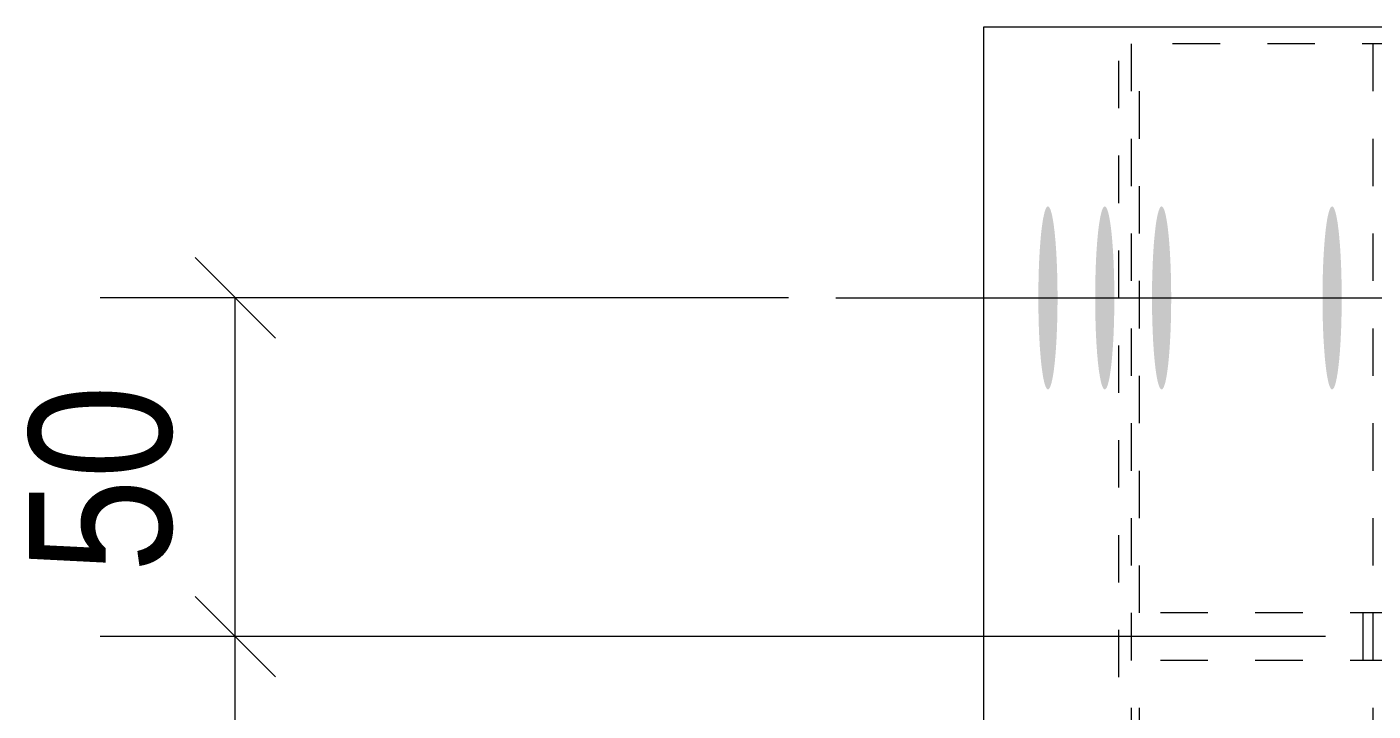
# Model space of a CAD drawing. Header units: millimetres. Extents: x 2 to 825, y 1 to 579.
# Drawn here: x 48.76 to 77.16, y 487.87 to 502.3 of the extents above; entities that cross this region are included whole.
import ezdxf

# ---------------------------------------------------------------- set-up
doc = ezdxf.new("R2010")
doc.units = ezdxf.units.MM
doc.linetypes.add('XKITLINE00', pattern=[0])
doc.linetypes.add('XKITLINE01', pattern=[4, 1, -1, 1, -1])
for name, color, linetype, lineweight in [('Bolt', 3, 'Continuous', 0), ('Dimensions', 7, 'Continuous', 0), ('Part', 2, 'Continuous', 0)]:
    doc.layers.add(name, color=color, linetype=linetype, lineweight=lineweight)
doc.styles.add('ARIAL', font='ARIAL.TTF')

# ---------------------------------------------------------------- blocks, each defined once
blk = doc.blocks.new('*A35')
at = {"layer": 'Bolt'}
for points in [[(70.503, 496.534), (70.503, 496.487), (70.503, 496.439), (70.502, 496.392), (70.502, 496.345), (70.501, 496.298), (70.5, 496.251), (70.5, 496.205), (70.499, 496.159), (70.497, 496.113), (70.496, 496.067), (70.495, 496.021), (70.493, 495.976), (70.492, 495.931), (70.49, 495.887), (70.488, 495.843), (70.486, 495.8), (70.484, 495.757), (70.482, 495.714), (70.48, 495.672), (70.477, 495.631), (70.475, 495.59), (70.472, 495.549), (70.469, 495.51), (70.467, 495.471), (70.464, 495.432), (70.461, 495.395), (70.458, 495.358), (70.454, 495.321), (70.451, 495.286), (70.448, 495.251), (70.444, 495.217), (70.441, 495.184), (70.437, 495.152), (70.433, 495.121), (70.429, 495.09), (70.426, 495.061), (70.422, 495.032), (70.418, 495.004), (70.414, 494.978), (70.409, 494.952), (70.405, 494.927), (70.401, 494.903), (70.396, 494.88), (70.392, 494.859), (70.388, 494.838), (70.383, 494.818), (70.379, 494.799), (70.374, 494.782), (70.369, 494.765), (70.365, 494.75), (70.36, 494.736), (70.355, 494.722), (70.35, 494.71), (70.345, 494.699), (70.341, 494.69), (70.336, 494.681), (70.331, 494.673), (70.326, 494.667), (70.321, 494.662), (70.316, 494.658), (70.311, 494.655), (70.306, 494.653), (70.301, 494.653), (70.296, 494.653), (70.291, 494.655), (70.286, 494.658), (70.281, 494.662), (70.276, 494.667), (70.271, 494.673), (70.267, 494.681), (70.262, 494.69), (70.257, 494.699), (70.252, 494.71), (70.247, 494.722), (70.242, 494.736), (70.238, 494.75), (70.233, 494.765), (70.228, 494.782), (70.224, 494.799), (70.219, 494.818), (70.215, 494.838), (70.21, 494.859), (70.206, 494.88), (70.201, 494.903), (70.197, 494.927), (70.193, 494.952), (70.189, 494.978), (70.185, 495.004), (70.181, 495.032), (70.177, 495.061), (70.173, 495.09), (70.169, 495.121), (70.165, 495.152), (70.162, 495.184), (70.158, 495.217), (70.155, 495.251), (70.151, 495.286), (70.148, 495.321), (70.145, 495.358), (70.142, 495.395), (70.139, 495.432), (70.136, 495.471), (70.133, 495.51), (70.13, 495.549), (70.128, 495.59), (70.125, 495.631), (70.123, 495.672), (70.12, 495.714), (70.118, 495.757), (70.116, 495.8), (70.114, 495.843), (70.112, 495.887), (70.111, 495.931), (70.109, 495.976), (70.108, 496.021), (70.106, 496.067), (70.105, 496.113), (70.104, 496.159), (70.103, 496.205), (70.102, 496.251), (70.101, 496.298), (70.1, 496.345), (70.1, 496.392), (70.099, 496.439), (70.099, 496.487), (70.099, 496.534), (70.099, 496.581), (70.099, 496.628), (70.099, 496.676), (70.099, 496.723), (70.1, 496.77), (70.1, 496.817), (70.101, 496.864), (70.102, 496.911), (70.103, 496.957), (70.104, 497.004), (70.105, 497.05), (70.106, 497.096), (70.108, 497.141), (70.109, 497.186), (70.111, 497.231), (70.112, 497.275), (70.114, 497.319), (70.116, 497.363), (70.118, 497.406), (70.12, 497.448), (70.123, 497.49), (70.125, 497.532), (70.128, 497.573), (70.13, 497.613), (70.133, 497.653), (70.136, 497.692), (70.139, 497.73), (70.142, 497.768), (70.145, 497.805), (70.148, 497.841), (70.151, 497.876), (70.155, 497.911), (70.158, 497.945), (70.162, 497.978), (70.165, 498.01), (70.169, 498.041), (70.173, 498.072), (70.177, 498.102), (70.181, 498.13), (70.185, 498.158), (70.189, 498.185), (70.193, 498.211), (70.197, 498.235), (70.201, 498.259), (70.206, 498.282), (70.21, 498.304), (70.215, 498.325), (70.219, 498.344), (70.224, 498.363), (70.228, 498.381), (70.233, 498.397), (70.238, 498.412), (70.242, 498.427), (70.247, 498.44), (70.252, 498.452), (70.257, 498.463), (70.262, 498.473), (70.267, 498.481), (70.271, 498.489), (70.276, 498.495), (70.281, 498.5), (70.286, 498.505), (70.291, 498.507), (70.296, 498.509), (70.301, 498.51), (70.306, 498.509), (70.311, 498.507), (70.316, 498.505), (70.321, 498.5), (70.326, 498.495), (70.331, 498.489), (70.336, 498.481), (70.341, 498.473), (70.345, 498.463), (70.35, 498.452), (70.355, 498.44), (70.36, 498.427), (70.365, 498.412), (70.369, 498.397), (70.374, 498.381), (70.379, 498.363), (70.383, 498.344), (70.388, 498.325), (70.392, 498.304), (70.396, 498.282), (70.401, 498.259), (70.405, 498.235), (70.409, 498.211), (70.414, 498.185), (70.418, 498.158), (70.422, 498.13), (70.426, 498.102), (70.429, 498.072), (70.433, 498.041), (70.437, 498.01), (70.441, 497.978), (70.444, 497.945), (70.448, 497.911), (70.451, 497.876), (70.454, 497.841), (70.458, 497.805), (70.461, 497.768), (70.464, 497.73), (70.467, 497.692), (70.469, 497.653), (70.472, 497.613), (70.475, 497.573), (70.477, 497.532), (70.48, 497.49), (70.482, 497.448), (70.484, 497.406), (70.486, 497.363), (70.488, 497.319), (70.49, 497.275), (70.492, 497.231), (70.493, 497.186), (70.495, 497.141), (70.496, 497.096), (70.497, 497.05), (70.499, 497.004), (70.5, 496.957), (70.5, 496.911), (70.501, 496.864), (70.502, 496.817), (70.502, 496.77), (70.503, 496.723), (70.503, 496.676), (70.503, 496.628), (70.503, 496.581)], [(71.702, 496.534), (71.702, 496.487), (71.702, 496.439), (71.701, 496.392), (71.701, 496.345), (71.7, 496.298), (71.699, 496.251), (71.698, 496.205), (71.697, 496.159), (71.696, 496.113), (71.695, 496.067), (71.694, 496.021), (71.692, 495.976), (71.69, 495.931), (71.689, 495.887), (71.687, 495.843), (71.685, 495.8), (71.683, 495.757), (71.681, 495.714), (71.678, 495.672), (71.676, 495.631), (71.673, 495.59), (71.671, 495.549), (71.668, 495.51), (71.665, 495.471), (71.662, 495.432), (71.659, 495.395), (71.656, 495.358), (71.653, 495.321), (71.65, 495.286), (71.646, 495.251), (71.643, 495.217), (71.639, 495.184), (71.636, 495.152), (71.632, 495.121), (71.628, 495.09), (71.624, 495.061), (71.62, 495.032), (71.616, 495.004), (71.612, 494.978), (71.608, 494.952), (71.604, 494.927), (71.6, 494.903), (71.595, 494.88), (71.591, 494.859), (71.586, 494.838), (71.582, 494.818), (71.577, 494.799), (71.573, 494.782), (71.568, 494.765), (71.563, 494.75), (71.559, 494.736), (71.554, 494.722), (71.549, 494.71), (71.544, 494.699), (71.539, 494.69), (71.535, 494.681), (71.53, 494.673), (71.525, 494.667), (71.52, 494.662), (71.515, 494.658), (71.51, 494.655), (71.505, 494.653), (71.5, 494.653), (71.495, 494.653), (71.49, 494.655), (71.485, 494.658), (71.48, 494.662), (71.475, 494.667), (71.47, 494.673), (71.465, 494.681), (71.46, 494.69), (71.456, 494.699), (71.451, 494.71), (71.446, 494.722), (71.441, 494.736), (71.436, 494.75), (71.432, 494.765), (71.427, 494.782), (71.423, 494.799), (71.418, 494.818), (71.413, 494.838), (71.409, 494.859), (71.405, 494.88), (71.4, 494.903), (71.396, 494.927), (71.392, 494.952), (71.388, 494.978), (71.383, 495.004), (71.379, 495.032), (71.375, 495.061), (71.372, 495.09), (71.368, 495.121), (71.364, 495.152), (71.36, 495.184), (71.357, 495.217), (71.353, 495.251), (71.35, 495.286), (71.347, 495.321), (71.344, 495.358), (71.34, 495.395), (71.337, 495.432), (71.335, 495.471), (71.332, 495.51), (71.329, 495.549), (71.326, 495.59), (71.324, 495.631), (71.322, 495.672), (71.319, 495.714), (71.317, 495.757), (71.315, 495.8), (71.313, 495.843), (71.311, 495.887), (71.309, 495.931), (71.308, 495.976), (71.306, 496.021), (71.305, 496.067), (71.304, 496.113), (71.303, 496.159), (71.302, 496.205), (71.301, 496.251), (71.3, 496.298), (71.299, 496.345), (71.299, 496.392), (71.298, 496.439), (71.298, 496.487), (71.298, 496.534), (71.298, 496.581), (71.298, 496.628), (71.298, 496.676), (71.298, 496.723), (71.299, 496.77), (71.299, 496.817), (71.3, 496.864), (71.301, 496.911), (71.302, 496.957), (71.303, 497.004), (71.304, 497.05), (71.305, 497.096), (71.306, 497.141), (71.308, 497.186), (71.309, 497.231), (71.311, 497.275), (71.313, 497.319), (71.315, 497.363), (71.317, 497.406), (71.319, 497.448), (71.322, 497.49), (71.324, 497.532), (71.326, 497.573), (71.329, 497.613), (71.332, 497.653), (71.335, 497.692), (71.337, 497.73), (71.34, 497.768), (71.344, 497.805), (71.347, 497.841), (71.35, 497.876), (71.353, 497.911), (71.357, 497.945), (71.36, 497.978), (71.364, 498.01), (71.368, 498.041), (71.372, 498.072), (71.375, 498.102), (71.379, 498.13), (71.383, 498.158), (71.388, 498.185), (71.392, 498.211), (71.396, 498.235), (71.4, 498.259), (71.405, 498.282), (71.409, 498.304), (71.413, 498.325), (71.418, 498.344), (71.423, 498.363), (71.427, 498.381), (71.432, 498.397), (71.436, 498.412), (71.441, 498.427), (71.446, 498.44), (71.451, 498.452), (71.456, 498.463), (71.46, 498.473), (71.465, 498.481), (71.47, 498.489), (71.475, 498.495), (71.48, 498.5), (71.485, 498.505), (71.49, 498.507), (71.495, 498.509), (71.5, 498.51), (71.505, 498.509), (71.51, 498.507), (71.515, 498.505), (71.52, 498.5), (71.525, 498.495), (71.53, 498.489), (71.535, 498.481), (71.539, 498.473), (71.544, 498.463), (71.549, 498.452), (71.554, 498.44), (71.559, 498.427), (71.563, 498.412), (71.568, 498.397), (71.573, 498.381), (71.577, 498.363), (71.582, 498.344), (71.586, 498.325), (71.591, 498.304), (71.595, 498.282), (71.6, 498.259), (71.604, 498.235), (71.608, 498.211), (71.612, 498.185), (71.616, 498.158), (71.62, 498.13), (71.624, 498.102), (71.628, 498.072), (71.632, 498.041), (71.636, 498.01), (71.639, 497.978), (71.643, 497.945), (71.646, 497.911), (71.65, 497.876), (71.653, 497.841), (71.656, 497.805), (71.659, 497.768), (71.662, 497.73), (71.665, 497.692), (71.668, 497.653), (71.671, 497.613), (71.673, 497.573), (71.676, 497.532), (71.678, 497.49), (71.681, 497.448), (71.683, 497.406), (71.685, 497.363), (71.687, 497.319), (71.689, 497.275), (71.69, 497.231), (71.692, 497.186), (71.694, 497.141), (71.695, 497.096), (71.696, 497.05), (71.697, 497.004), (71.698, 496.957), (71.699, 496.911), (71.7, 496.864), (71.701, 496.817), (71.701, 496.77), (71.702, 496.723), (71.702, 496.676), (71.702, 496.628), (71.702, 496.581)], [(72.901, 496.534), (72.901, 496.487), (72.9, 496.439), (72.9, 496.392), (72.899, 496.345), (72.899, 496.298), (72.898, 496.251), (72.897, 496.205), (72.896, 496.159), (72.895, 496.113), (72.894, 496.067), (72.892, 496.021), (72.891, 495.976), (72.889, 495.931), (72.887, 495.887), (72.886, 495.843), (72.884, 495.8), (72.882, 495.757), (72.879, 495.714), (72.877, 495.672), (72.875, 495.631), (72.872, 495.59), (72.87, 495.549), (72.867, 495.51), (72.864, 495.471), (72.861, 495.432), (72.858, 495.395), (72.855, 495.358), (72.852, 495.321), (72.849, 495.286), (72.845, 495.251), (72.842, 495.217), (72.838, 495.184), (72.835, 495.152), (72.831, 495.121), (72.827, 495.09), (72.823, 495.061), (72.819, 495.032), (72.815, 495.004), (72.811, 494.978), (72.807, 494.952), (72.803, 494.927), (72.798, 494.903), (72.794, 494.88), (72.79, 494.859), (72.785, 494.838), (72.781, 494.818), (72.776, 494.799), (72.772, 494.782), (72.767, 494.765), (72.762, 494.75), (72.757, 494.736), (72.753, 494.722), (72.748, 494.71), (72.743, 494.699), (72.738, 494.69), (72.733, 494.681), (72.728, 494.673), (72.723, 494.667), (72.719, 494.662), (72.714, 494.658), (72.709, 494.655), (72.704, 494.653), (72.699, 494.653), (72.694, 494.653), (72.689, 494.655), (72.684, 494.658), (72.679, 494.662), (72.674, 494.667), (72.669, 494.673), (72.664, 494.681), (72.659, 494.69), (72.654, 494.699), (72.65, 494.71), (72.645, 494.722), (72.64, 494.736), (72.635, 494.75), (72.631, 494.765), (72.626, 494.782), (72.621, 494.799), (72.617, 494.818), (72.612, 494.838), (72.608, 494.859), (72.603, 494.88), (72.599, 494.903), (72.595, 494.927), (72.59, 494.952), (72.586, 494.978), (72.582, 495.004), (72.578, 495.032), (72.574, 495.061), (72.57, 495.09), (72.567, 495.121), (72.563, 495.152), (72.559, 495.184), (72.556, 495.217), (72.552, 495.251), (72.549, 495.286), (72.546, 495.321), (72.542, 495.358), (72.539, 495.395), (72.536, 495.432), (72.533, 495.471), (72.531, 495.51), (72.528, 495.549), (72.525, 495.59), (72.523, 495.631), (72.52, 495.672), (72.518, 495.714), (72.516, 495.757), (72.514, 495.8), (72.512, 495.843), (72.51, 495.887), (72.508, 495.931), (72.507, 495.976), (72.505, 496.021), (72.504, 496.067), (72.502, 496.113), (72.501, 496.159), (72.5, 496.205), (72.499, 496.251), (72.499, 496.298), (72.498, 496.345), (72.497, 496.392), (72.497, 496.439), (72.497, 496.487), (72.496, 496.534), (72.496, 496.581), (72.496, 496.628), (72.497, 496.676), (72.497, 496.723), (72.497, 496.77), (72.498, 496.817), (72.499, 496.864), (72.499, 496.911), (72.5, 496.957), (72.501, 497.004), (72.502, 497.05), (72.504, 497.096), (72.505, 497.141), (72.507, 497.186), (72.508, 497.231), (72.51, 497.275), (72.512, 497.319), (72.514, 497.363), (72.516, 497.406), (72.518, 497.448), (72.52, 497.49), (72.523, 497.532), (72.525, 497.573), (72.528, 497.613), (72.531, 497.653), (72.533, 497.692), (72.536, 497.73), (72.539, 497.768), (72.542, 497.805), (72.546, 497.841), (72.549, 497.876), (72.552, 497.911), (72.556, 497.945), (72.559, 497.978), (72.563, 498.01), (72.567, 498.041), (72.57, 498.072), (72.574, 498.102), (72.578, 498.13), (72.582, 498.158), (72.586, 498.185), (72.59, 498.211), (72.595, 498.235), (72.599, 498.259), (72.603, 498.282), (72.608, 498.304), (72.612, 498.325), (72.617, 498.344), (72.621, 498.363), (72.626, 498.381), (72.631, 498.397), (72.635, 498.412), (72.64, 498.427), (72.645, 498.44), (72.65, 498.452), (72.654, 498.463), (72.659, 498.473), (72.664, 498.481), (72.669, 498.489), (72.674, 498.495), (72.679, 498.5), (72.684, 498.505), (72.689, 498.507), (72.694, 498.509), (72.699, 498.51), (72.704, 498.509), (72.709, 498.507), (72.714, 498.505), (72.719, 498.5), (72.723, 498.495), (72.728, 498.489), (72.733, 498.481), (72.738, 498.473), (72.743, 498.463), (72.748, 498.452), (72.753, 498.44), (72.757, 498.427), (72.762, 498.412), (72.767, 498.397), (72.772, 498.381), (72.776, 498.363), (72.781, 498.344), (72.785, 498.325), (72.79, 498.304), (72.794, 498.282), (72.798, 498.259), (72.803, 498.235), (72.807, 498.211), (72.811, 498.185), (72.815, 498.158), (72.819, 498.13), (72.823, 498.102), (72.827, 498.072), (72.831, 498.041), (72.835, 498.01), (72.838, 497.978), (72.842, 497.945), (72.845, 497.911), (72.849, 497.876), (72.852, 497.841), (72.855, 497.805), (72.858, 497.768), (72.861, 497.73), (72.864, 497.692), (72.867, 497.653), (72.87, 497.613), (72.872, 497.573), (72.875, 497.532), (72.877, 497.49), (72.879, 497.448), (72.882, 497.406), (72.884, 497.363), (72.886, 497.319), (72.887, 497.275), (72.889, 497.231), (72.891, 497.186), (72.892, 497.141), (72.894, 497.096), (72.895, 497.05), (72.896, 497.004), (72.897, 496.957), (72.898, 496.911), (72.899, 496.864), (72.899, 496.817), (72.9, 496.77), (72.9, 496.723), (72.901, 496.676), (72.901, 496.628), (72.901, 496.581)], [(76.497, 496.534), (76.497, 496.487), (76.497, 496.439), (76.496, 496.392), (76.496, 496.345), (76.495, 496.298), (76.494, 496.251), (76.494, 496.205), (76.492, 496.159), (76.491, 496.113), (76.49, 496.067), (76.489, 496.021), (76.487, 495.976), (76.486, 495.931), (76.484, 495.887), (76.482, 495.843), (76.48, 495.8), (76.478, 495.757), (76.476, 495.714), (76.474, 495.672), (76.471, 495.631), (76.469, 495.59), (76.466, 495.549), (76.463, 495.51), (76.461, 495.471), (76.458, 495.432), (76.455, 495.395), (76.451, 495.358), (76.448, 495.321), (76.445, 495.286), (76.442, 495.251), (76.438, 495.217), (76.435, 495.184), (76.431, 495.152), (76.427, 495.121), (76.423, 495.09), (76.42, 495.061), (76.416, 495.032), (76.412, 495.004), (76.408, 494.978), (76.403, 494.952), (76.399, 494.927), (76.395, 494.903), (76.39, 494.88), (76.386, 494.859), (76.382, 494.838), (76.377, 494.818), (76.373, 494.799), (76.368, 494.782), (76.363, 494.765), (76.359, 494.75), (76.354, 494.736), (76.349, 494.722), (76.344, 494.71), (76.339, 494.699), (76.335, 494.69), (76.33, 494.681), (76.325, 494.673), (76.32, 494.667), (76.315, 494.662), (76.31, 494.658), (76.305, 494.655), (76.3, 494.653), (76.295, 494.653), (76.29, 494.653), (76.285, 494.655), (76.28, 494.658), (76.275, 494.662), (76.27, 494.667), (76.265, 494.673), (76.261, 494.681), (76.256, 494.69), (76.251, 494.699), (76.246, 494.71), (76.241, 494.722), (76.236, 494.736), (76.232, 494.75), (76.227, 494.765), (76.222, 494.782), (76.218, 494.799), (76.213, 494.818), (76.209, 494.838), (76.204, 494.859), (76.2, 494.88), (76.195, 494.903), (76.191, 494.927), (76.187, 494.952), (76.183, 494.978), (76.179, 495.004), (76.175, 495.032), (76.171, 495.061), (76.167, 495.09), (76.163, 495.121), (76.159, 495.152), (76.156, 495.184), (76.152, 495.217), (76.149, 495.251), (76.145, 495.286), (76.142, 495.321), (76.139, 495.358), (76.136, 495.395), (76.133, 495.432), (76.13, 495.471), (76.127, 495.51), (76.124, 495.549), (76.122, 495.59), (76.119, 495.631), (76.117, 495.672), (76.114, 495.714), (76.112, 495.757), (76.11, 495.8), (76.108, 495.843), (76.106, 495.887), (76.105, 495.931), (76.103, 495.976), (76.102, 496.021), (76.1, 496.067), (76.099, 496.113), (76.098, 496.159), (76.097, 496.205), (76.096, 496.251), (76.095, 496.298), (76.094, 496.345), (76.094, 496.392), (76.093, 496.439), (76.093, 496.487), (76.093, 496.534), (76.093, 496.581), (76.093, 496.628), (76.093, 496.676), (76.093, 496.723), (76.094, 496.77), (76.094, 496.817), (76.095, 496.864), (76.096, 496.911), (76.097, 496.957), (76.098, 497.004), (76.099, 497.05), (76.1, 497.096), (76.102, 497.141), (76.103, 497.186), (76.105, 497.231), (76.106, 497.275), (76.108, 497.319), (76.11, 497.363), (76.112, 497.406), (76.114, 497.448), (76.117, 497.49), (76.119, 497.532), (76.122, 497.573), (76.124, 497.613), (76.127, 497.653), (76.13, 497.692), (76.133, 497.73), (76.136, 497.768), (76.139, 497.805), (76.142, 497.841), (76.145, 497.876), (76.149, 497.911), (76.152, 497.945), (76.156, 497.978), (76.159, 498.01), (76.163, 498.041), (76.167, 498.072), (76.171, 498.102), (76.175, 498.13), (76.179, 498.158), (76.183, 498.185), (76.187, 498.211), (76.191, 498.235), (76.195, 498.259), (76.2, 498.282), (76.204, 498.304), (76.209, 498.325), (76.213, 498.344), (76.218, 498.363), (76.222, 498.381), (76.227, 498.397), (76.232, 498.412), (76.236, 498.427), (76.241, 498.44), (76.246, 498.452), (76.251, 498.463), (76.256, 498.473), (76.261, 498.481), (76.265, 498.489), (76.27, 498.495), (76.275, 498.5), (76.28, 498.505), (76.285, 498.507), (76.29, 498.509), (76.295, 498.51), (76.3, 498.509), (76.305, 498.507), (76.31, 498.505), (76.315, 498.5), (76.32, 498.495), (76.325, 498.489), (76.33, 498.481), (76.335, 498.473), (76.339, 498.463), (76.344, 498.452), (76.349, 498.44), (76.354, 498.427), (76.359, 498.412), (76.363, 498.397), (76.368, 498.381), (76.373, 498.363), (76.377, 498.344), (76.382, 498.325), (76.386, 498.304), (76.39, 498.282), (76.395, 498.259), (76.399, 498.235), (76.403, 498.211), (76.408, 498.185), (76.412, 498.158), (76.416, 498.13), (76.42, 498.102), (76.423, 498.072), (76.427, 498.041), (76.431, 498.01), (76.435, 497.978), (76.438, 497.945), (76.442, 497.911), (76.445, 497.876), (76.448, 497.841), (76.451, 497.805), (76.455, 497.768), (76.458, 497.73), (76.461, 497.692), (76.463, 497.653), (76.466, 497.613), (76.469, 497.573), (76.471, 497.532), (76.474, 497.49), (76.476, 497.448), (76.478, 497.406), (76.48, 497.363), (76.482, 497.319), (76.484, 497.275), (76.486, 497.231), (76.487, 497.186), (76.489, 497.141), (76.49, 497.096), (76.491, 497.05), (76.492, 497.004), (76.494, 496.957), (76.494, 496.911), (76.495, 496.864), (76.496, 496.817), (76.496, 496.77), (76.497, 496.723), (76.497, 496.676), (76.497, 496.628), (76.497, 496.581)]]:
    blk.add_hatch(color=3, dxfattribs=at).paths.add_polyline_path(points, flags=17)
at = {"layer": 'Bolt', "color": 3, "linetype": 'XKITLINE00', "lineweight": 0}
for p, q in [((65.826, 496.581), (75.771, 496.581)), ((67.025, 496.581), (76.97, 496.581)), ((68.224, 496.581), (78.168, 496.581)), ((71.82, 496.581), (81.765, 496.581)), ((73.019, 496.581), (82.964, 496.581)), ((74.218, 496.581), (84.162, 496.581))]:
    blk.add_line(p, q, dxfattribs=at)
blk = doc.blocks.new('*A36')
at = {"layer": 'Part', "color": 7, "linetype": 'XKITLINE01', "lineweight": 0}
blk.add_line((77.159, 476.938), (77.159, 501.938), dxfattribs=at)
blk = doc.blocks.new('*A48')
at = {"layer": 'Part', "color": 2, "linetype": 'XKITLINE00', "lineweight": 0}
for p, q in [((68.952, 502.295), (82.583, 502.295)), ((68.952, 476.581), (68.952, 502.295))]:
    blk.add_line(p, q, dxfattribs=at)
at = {"layer": 'Part', "color": 7, "linetype": 'XKITLINE01', "lineweight": 0}
blk.add_line((71.794, 476.581), (71.794, 502.295), dxfattribs=at)
blk = doc.blocks.new('*A49')
at = {"layer": 'Part', "color": 7, "linetype": 'XKITLINE01', "lineweight": 0}
for p, q in [((353.932, 501.938), (72.064, 501.938)), ((72.064, 476.938), (72.064, 501.938)), ((72.235, 489.938), (72.235, 501.938)), ((353.675, 489.938), (72.235, 489.938)), ((76.941, 489.938), (76.941, 488.938)), ((353.675, 488.938), (72.235, 488.938)), ((72.235, 476.938), (72.235, 488.938))]:
    blk.add_line(p, q, dxfattribs=at)
blk = doc.blocks.new('*A124')
at = {"layer": 'Dimensions', "color": 7, "linetype": 'XKITLINE00', "lineweight": 0}
for p, q in [((52.311, 490.287), (54.008, 488.59)), ((76.159, 489.438), (50.309, 489.438)), ((53.159, 482.295), (53.159, 489.438)), ((52.311, 483.144), (54.008, 481.447)), ((64.826, 482.295), (50.309, 482.295))]:
    blk.add_line(p, q, dxfattribs=at)
at = {"layer": 'Dimensions', "color": 3}
for p in [(53.159, 489.438), (53.159, 482.295)]:
    blk.add_point(p, dxfattribs=at)
at = {"layer": 'Dimensions', "color": 3, "style": 'ARIAL', "width": 0.85}
blk.add_text('50', height=3, rotation=90.0002, dxfattribs=at).set_placement((51.809, 483.642))
blk = doc.blocks.new('*A125')
at = {"layer": 'Dimensions', "color": 7, "linetype": 'XKITLINE00', "lineweight": 0}
for p, q in [((52.311, 497.43), (54.008, 495.733)), ((64.826, 496.581), (50.309, 496.581)), ((53.159, 489.438), (53.159, 496.581)), ((52.311, 490.287), (54.008, 488.59)), ((76.159, 489.438), (50.309, 489.438))]:
    blk.add_line(p, q, dxfattribs=at)
at = {"layer": 'Dimensions', "color": 3}
for p in [(53.159, 496.581), (53.159, 489.438)]:
    blk.add_point(p, dxfattribs=at)
at = {"layer": 'Dimensions', "color": 3, "style": 'ARIAL', "width": 0.85}
blk.add_text('50', height=3, rotation=90.0002, dxfattribs=at).set_placement((51.809, 490.785))

msp = doc.modelspace()

# ---------------------------------------------------------------- block references
at = {"lineweight": 0}
for name in ['*A48', '*A49', '*A35', '*A125', '*A124']:
    msp.add_blockref(name, (0, 0), dxfattribs=at)
at = {"layer": 'Part', "lineweight": 0}
msp.add_blockref('*A36', (0, 0), dxfattribs=at)

doc.saveas('drawing.dxf')
